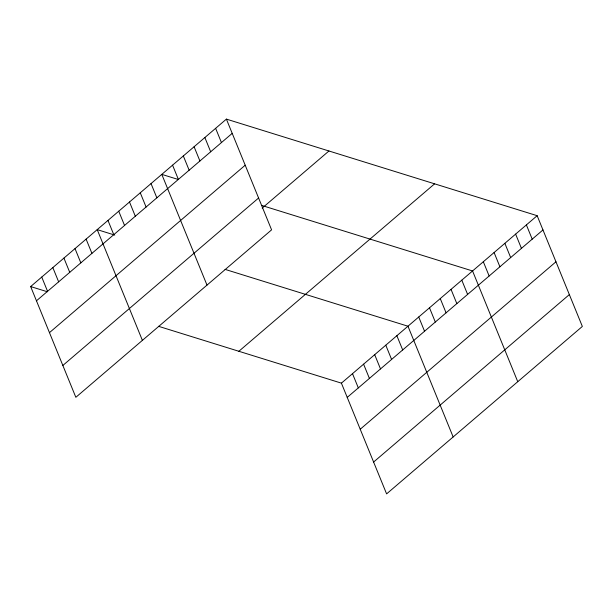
<?xml version="1.0" encoding="UTF-8"?>
<svg xmlns="http://www.w3.org/2000/svg" width="613" height="613" viewBox="0 0 613 613"><rect width="100%" height="100%" fill="white"/><g stroke="black" fill="none" stroke-linecap="round" stroke-linejoin="round"><path stroke-width="0.92" d="M226.396 119.114L271.59 229.852L75.843 397.301L30.65 286.562L226.396 119.114L537.157 215.699L582.35 326.438L386.604 493.886L341.41 383.148L158.491 326.3M36.466 300.807L232.212 133.358M49.454 332.652L245.208 165.203M62.848 365.455L258.594 198.007M262.203 208.091L328.951 150.99M238.863 351.28L434.609 183.831M341.41 383.148L537.157 215.699M347.226 397.393L542.972 229.944M360.222 429.238L555.968 261.789M373.608 462.041L569.354 294.592M178.452 179.548L161.801 174.376L206.995 285.106M261.72 205.432L472.562 270.961L517.755 381.692M114.738 235.078L97.206 229.63L142.392 340.368M225.04 269.368L407.967 326.216L453.153 436.954M30.65 286.562L47.301 291.742M526.391 224.91L532.207 239.154M515.625 234.12L521.441 248.365M504.859 243.33L510.675 257.575M494.093 252.541L499.909 266.785M483.328 261.751L489.143 275.996M461.796 280.172L467.612 294.416M451.03 289.382L456.846 303.627M440.264 298.592L446.08 312.837M429.498 307.795L435.314 322.04M418.733 317.005L424.548 331.25M396.872 335.709L402.687 349.954M385.784 345.196L391.592 359.44M374.689 354.682L380.504 368.926M363.593 364.176L369.409 378.42M352.506 373.662L358.321 387.906M215.63 128.324L221.446 142.568M204.865 137.534L210.68 151.779M194.099 146.745L199.915 160.989M183.333 155.955L189.149 170.199M172.567 165.165L178.383 179.41M151.036 183.586L156.851 197.83M140.27 192.796L146.086 207.041M129.504 201.999L135.32 216.243M118.738 211.209L124.546 225.454M107.972 220.419L113.78 234.664M86.111 239.124L91.927 253.368M75.016 248.61L80.832 262.854M63.928 258.096L69.744 272.341M52.833 267.59L58.649 281.834M41.745 277.076L47.553 291.321"/></g></svg>
